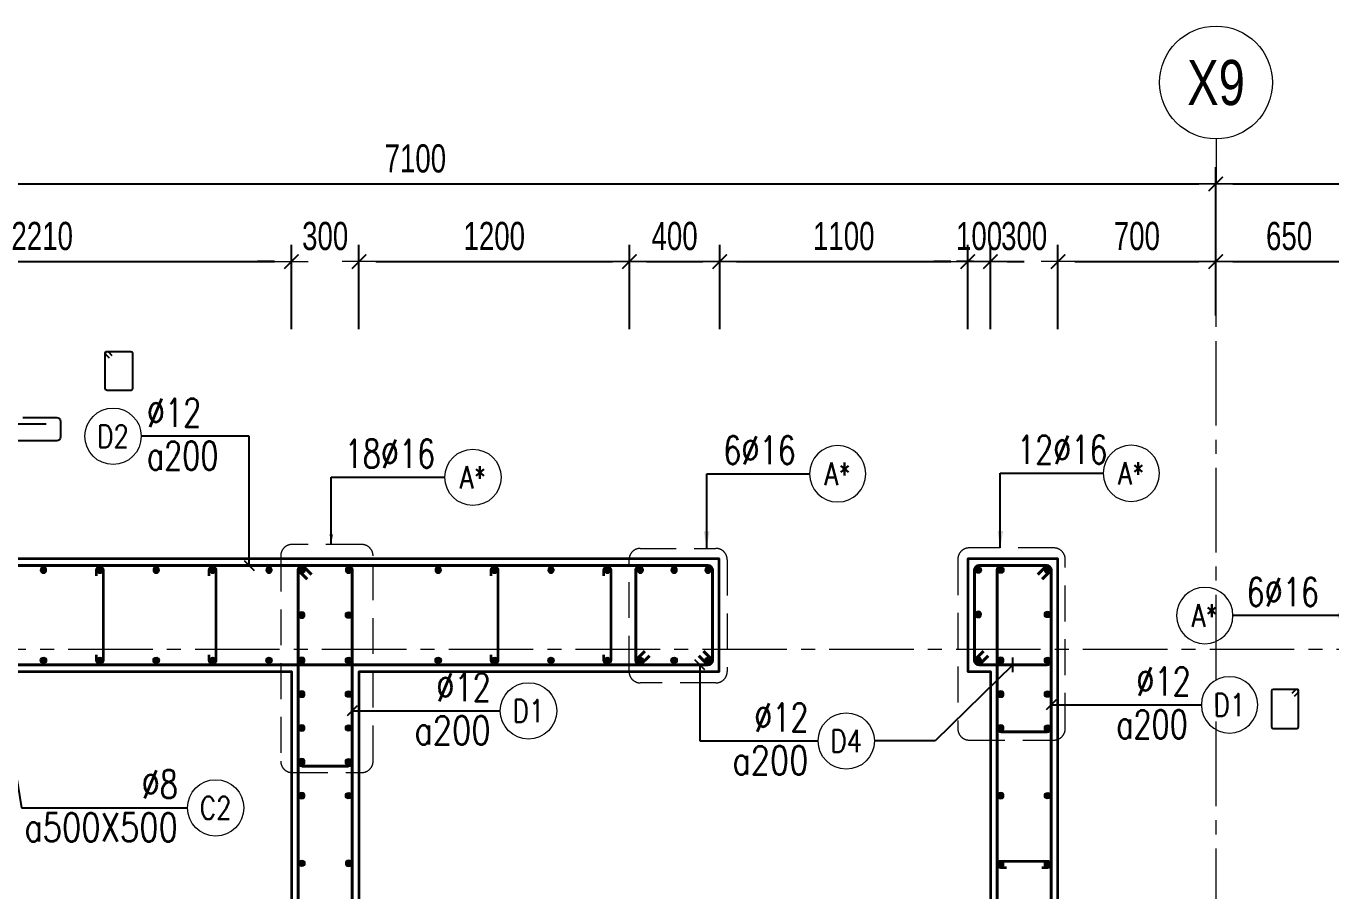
# Model space of a CAD drawing. Header units: millimetres. Extents: x 931337 to 1117500, y 19732 to 157199.
# Drawn here: x 1040356 to 1046142, y 115567 to 119401 of the extents above; entities that cross this region are included whole.
import ezdxf
from ezdxf.enums import TextEntityAlignment as Align

# ---------------------------------------------------------------- set-up
doc = ezdxf.new("R2010")
doc.units = ezdxf.units.MM
doc.header["$MEASUREMENT"] = 0
doc.linetypes.add('HIDDEN2', pattern=[4.7625, 3.175, -1.5875])
doc.linetypes.add('OF_Grid_1$0$CENTER2', pattern=[1.125, 0.75, -0.125, 0.125, -0.125])
doc.layers.get('0').update_dxf_attribs({"lineweight": 20})
doc.layers.get('Defpoints').update_dxf_attribs({"color": 151, "lineweight": 9})
for name, color, linetype, lineweight in [('KC-LEADER', 153, 'Continuous', 18), ('KC-THEP', 6, 'Continuous', 40), ('NDC_S_DIM', 1, 'Continuous', 15), ('NDC_S_HIDDEN', 8, 'HIDDEN2', 13), ('NDC_S_LEADER', 1, 'Continuous', 15), ('NDC_S_REBAR', 4, 'Continuous', 35), ('NDC_S_STIRRUP', 4, 'Continuous', 40), ('NDC_S_VN TEXT', 7, 'Continuous', 20), ('NDC_S_WALL', 6, 'Continuous', 35), ('OF_Grid_1$0$NDC_S_AXIS', 5, 'OF_Grid_1$0$CENTER2', 13), ('OF_Grid_1$0$NDC_S_SYMBOL', 1, 'Continuous', 15), ('OF_Grid_1$0$NDC_S_TEXT SYMBOL', 7, 'Continuous', 20)]:
    doc.layers.add(name, color=color, linetype=linetype, lineweight=lineweight)
doc.layers.add('Ligature', color=1, linetype='Continuous')
doc.styles.add('NDC_DIM', font='', dxfattribs={"width": 0.75})
doc.styles.add('NDC_EN TXT', font='romans.shx', dxfattribs={"width": 0.8})
doc.styles.add('OF_Grid_1$0$NDC_ANNO', font='', dxfattribs={"width": 0.8})
doc.styles.get('NDC_DIM').set_extended_font_data('Dotum')
doc.styles.get('OF_Grid_1$0$NDC_ANNO').set_extended_font_data('Dotum')
doc.dimstyles.new('NDC_dim_30', dxfattribs={"dimscale": 30, "dimtxt": 2.5, "dimasz": 1.5, "dimexe": 1.5, "dimexo": 2.5, "dimgap": 1, "dimtad": 1, "dimdec": 0, "dimzin": 0, "dimdsep": 46, "dimtxsty": 'NDC_DIM', "dimblk": 'DIMMARK', "dimcen": 0.09, "dimdle": 1.2, "dimclrd": 1, "dimclre": 1, "dimclrt": 3, "dimadec": 0, "dimazin": 0, "dimtfac": 1, "dimtdec": 0, "dimtix": 1, "dimtofl": 0, "dimtmove": 0, "dimatfit": 3, "dimfxl": 6, "dimfxlon": 1, "dimtolj": 1, "dimtzin": 0, "dimarcsym": 0})
doc.dimstyles.new('NDC_dim_50', dxfattribs={"dimscale": 50, "dimtxt": 2.5, "dimasz": 1.5, "dimexe": 1.5, "dimexo": 2.5, "dimgap": 1, "dimtad": 1, "dimdec": 0, "dimzin": 0, "dimdsep": 46, "dimtxsty": 'NDC_DIM', "dimblk": 'DIMMARK', "dimcen": 0.09, "dimdle": 1.2, "dimclrd": 1, "dimclre": 1, "dimclrt": 3, "dimadec": 0, "dimazin": 0, "dimtfac": 1, "dimtdec": 0, "dimtix": 1, "dimtofl": 0, "dimtmove": 0, "dimatfit": 3, "dimfxl": 6, "dimfxlon": 1, "dimtolj": 1, "dimtzin": 0, "dimarcsym": 0})

# ---------------------------------------------------------------- blocks, each defined once
blk = doc.blocks.new('THEP')
at = {"layer": 'KC-LEADER', "color": 6}
blk.add_circle((0, 0), 14, dxfattribs=at)
at = {"layer": 'KC-THEP'}
for p, q in [((-14, 0), (14, 0)), ((9.9, 9.9), (-9.9, -9.9)), ((-9.9, 9.9), (9.9, -9.9)), ((0, 14), (0, -14))]:
    blk.add_line(p, q, dxfattribs=at)
blk = doc.blocks.new('DIMMARK')
at = {"layer": 'NDC_S_DIM', "color": 1}
blk.add_line((-1.5, 0), (1, 0), dxfattribs=at)
at = {"layer": 'NDC_S_DIM', "color": 2, "const_width": 0.1}
blk.add_lwpolyline([(-0.424, -0.424), (0.424, 0.424)], dxfattribs=at)
blk = doc.blocks.new('*U9')
blk.add_circle((2.5, 0), 2.5)
at = {"layer": 'NDC_S_VN TEXT', "color": 3, "style": 'NDC_EN TXT', "width": 0.75}
blk.add_attdef('DK2', text='', height=2.5, dxfattribs=at).set_placement((-0.85, 0.85), align=Align.RIGHT)
at = {"layer": 'NDC_S_VN TEXT', "color": 7, "style": 'NDC_EN TXT', "width": 0.8}
blk.add_attdef('SH3', text='', height=2, dxfattribs=at).set_placement((2.5, 0), align=Align.MIDDLE)
blk = doc.blocks.new('*U10')
blk.add_circle((2.5, 0), 2.5)
at = {"layer": 'NDC_S_VN TEXT', "color": 3, "style": 'NDC_EN TXT'}
for tag, width, p in [('DK2', 0.75, (-0.85, 0.85)), ('KC2', 0.8, (-0.85, -2.97))]:
    blk.add_attdef(tag, text='', height=2.5, dxfattribs=dict(at, width=width)).set_placement(p, align=Align.RIGHT)
at = {"layer": 'NDC_S_VN TEXT', "color": 7, "style": 'NDC_EN TXT', "width": 0.8}
blk.add_attdef('SH3', text='', height=2, dxfattribs=at).set_placement((2.5, 0), align=Align.MIDDLE)
blk = doc.blocks.new('*U11')
blk.add_circle((-2.5, 0), 2.5)
at = {"layer": 'NDC_S_VN TEXT', "color": 3, "style": 'NDC_EN TXT', "width": 0.75}
for tag, p in [('DK1', (0.5, 0.85)), ('KC1', (0.5, -2.97))]:
    blk.add_attdef(tag, p, '', height=2.5, dxfattribs=at)
at = {"layer": 'NDC_S_VN TEXT', "color": 7, "style": 'NDC_EN TXT', "width": 0.8}
blk.add_attdef('SH2', text='', height=2, dxfattribs=at).set_placement((-2.5, 0), align=Align.MIDDLE)
blk = doc.blocks.new('*U13')
blk.add_circle((-2.5, 0), 2.5)
at = {"layer": 'NDC_S_VN TEXT', "color": 3, "style": 'NDC_EN TXT', "width": 0.75}
blk.add_attdef('DK1', (0.5, 0.85), '', height=2.5, dxfattribs=at)
at = {"layer": 'NDC_S_VN TEXT', "color": 7, "style": 'NDC_EN TXT', "width": 0.8}
blk.add_attdef('SH2', text='', height=2, dxfattribs=at).set_placement((-2.5, 0), align=Align.MIDDLE)
blk = doc.blocks.new('*D1083')
at = {"layer": 'Defpoints', "color": 0, "ltscale": 200, "transparency": 16777216}
for p in [(1041531.9, 118356.8), (1041531.9, 116539.1), (1039321.8, 116352.9)]:
    blk.add_point(p, dxfattribs=at)
at = {"layer": 'NDC_S_DIM', "color": 1, "lineweight": -2, "ltscale": 200, "transparency": 16777216}
for p, q in [((1039321.8, 118056.8), (1039321.8, 118431.8)), ((1041531.9, 118056.8), (1041531.9, 118431.8)), ((1039396.8, 118356.8), (1041456.9, 118356.8))]:
    blk.add_line(p, q, dxfattribs=at)
at = {"layer": 'NDC_S_DIM', "color": 1, "lineweight": -2, "ltscale": 200, "transparency": 16777216, "xscale": 75, "yscale": 75, "zscale": 75, "rotation": 180}
blk.add_blockref('DIMMARK', (1039321.8, 118356.8), dxfattribs=at)
at = {"layer": 'NDC_S_DIM', "color": 1, "lineweight": -2, "ltscale": 200, "transparency": 16777216, "xscale": 75, "yscale": 75, "zscale": 75}
blk.add_blockref('DIMMARK', (1041531.9, 118356.8), dxfattribs=at)
at = {"layer": 'NDC_S_DIM', "color": 3, "ltscale": 200, "transparency": 16777216, "insert": (1040426.9, 118469.4), "char_height": 125, "attachment_point": 5, "style": 'NDC_DIM'}
blk.add_mtext('\\A1;2210', dxfattribs=at)
blk = doc.blocks.new('*D1084')
at = {"layer": 'Defpoints', "color": 0, "ltscale": 200, "transparency": 16777216}
for p in [(1041831.9, 118356.8), (1041531.9, 116539.1), (1041831.9, 116539.1)]:
    blk.add_point(p, dxfattribs=at)
at = {"layer": 'NDC_S_DIM', "color": 1, "lineweight": -2, "ltscale": 200, "transparency": 16777216}
for p, q in [((1041531.9, 118056.8), (1041531.9, 118431.8)), ((1041831.9, 118056.8), (1041831.9, 118431.8)), ((1041456.9, 118356.8), (1041381.9, 118356.8)), ((1041906.9, 118356.8), (1041981.9, 118356.8))]:
    blk.add_line(p, q, dxfattribs=at)
at = {"layer": 'NDC_S_DIM', "color": 1, "lineweight": -2, "ltscale": 200, "transparency": 16777216, "xscale": 75, "yscale": 75, "zscale": 75}
blk.add_blockref('DIMMARK', (1041531.9, 118356.8), dxfattribs=at)
at = {"layer": 'NDC_S_DIM', "color": 1, "lineweight": -2, "ltscale": 200, "transparency": 16777216, "xscale": 75, "yscale": 75, "zscale": 75, "rotation": 180}
blk.add_blockref('DIMMARK', (1041831.9, 118356.8), dxfattribs=at)
at = {"layer": 'NDC_S_DIM', "color": 3, "ltscale": 200, "transparency": 16777216, "insert": (1041681.9, 118469.4), "char_height": 125, "attachment_point": 5, "style": 'NDC_DIM'}
blk.add_mtext('\\A1;300', dxfattribs=at)
blk = doc.blocks.new('*D1085')
at = {"layer": 'Defpoints', "color": 0, "ltscale": 200, "transparency": 16777216}
for p in [(1043031.6, 118356.8), (1043031.6, 116824.9), (1041831.9, 116539.1)]:
    blk.add_point(p, dxfattribs=at)
at = {"layer": 'NDC_S_DIM', "color": 1, "lineweight": -2, "ltscale": 200, "transparency": 16777216}
for p, q in [((1041831.9, 118056.8), (1041831.9, 118431.8)), ((1043031.6, 118056.8), (1043031.6, 118431.8)), ((1041906.9, 118356.8), (1042956.6, 118356.8))]:
    blk.add_line(p, q, dxfattribs=at)
at = {"layer": 'NDC_S_DIM', "color": 1, "lineweight": -2, "ltscale": 200, "transparency": 16777216, "xscale": 75, "yscale": 75, "zscale": 75, "rotation": 180}
blk.add_blockref('DIMMARK', (1041831.9, 118356.8), dxfattribs=at)
at = {"layer": 'NDC_S_DIM', "color": 1, "lineweight": -2, "ltscale": 200, "transparency": 16777216, "xscale": 75, "yscale": 75, "zscale": 75}
blk.add_blockref('DIMMARK', (1043031.6, 118356.8), dxfattribs=at)
at = {"layer": 'NDC_S_DIM', "color": 3, "ltscale": 200, "transparency": 16777216, "insert": (1042431.8, 118469.4), "char_height": 125, "attachment_point": 5, "style": 'NDC_DIM'}
blk.add_mtext('\\A1;1200', dxfattribs=at)
blk = doc.blocks.new('*D1086')
at = {"layer": 'Defpoints', "color": 0, "ltscale": 200, "transparency": 16777216}
for p in [(1043431.6, 118356.8), (1043031.6, 116824.9), (1043431.6, 116789.1)]:
    blk.add_point(p, dxfattribs=at)
at = {"layer": 'NDC_S_DIM', "color": 1, "lineweight": -2, "ltscale": 200, "transparency": 16777216}
for p, q in [((1043031.6, 118056.8), (1043031.6, 118431.8)), ((1043431.6, 118056.8), (1043431.6, 118431.8)), ((1043106.6, 118356.8), (1043356.6, 118356.8))]:
    blk.add_line(p, q, dxfattribs=at)
at = {"layer": 'NDC_S_DIM', "color": 1, "lineweight": -2, "ltscale": 200, "transparency": 16777216, "xscale": 75, "yscale": 75, "zscale": 75, "rotation": 180}
blk.add_blockref('DIMMARK', (1043031.6, 118356.8), dxfattribs=at)
at = {"layer": 'NDC_S_DIM', "color": 1, "lineweight": -2, "ltscale": 200, "transparency": 16777216, "xscale": 75, "yscale": 75, "zscale": 75}
blk.add_blockref('DIMMARK', (1043431.6, 118356.8), dxfattribs=at)
at = {"layer": 'NDC_S_DIM', "color": 3, "ltscale": 200, "transparency": 16777216, "insert": (1043231.6, 118469.4), "char_height": 125, "attachment_point": 5, "style": 'NDC_DIM'}
blk.add_mtext('\\A1;400', dxfattribs=at)
blk = doc.blocks.new('*D1087')
at = {"layer": 'Defpoints', "color": 0, "ltscale": 200, "transparency": 16777216}
for p in [(1044531.9, 118356.8), (1043431.6, 116789.1), (1044531.9, 116682.3)]:
    blk.add_point(p, dxfattribs=at)
at = {"layer": 'NDC_S_DIM', "color": 1, "lineweight": -2, "ltscale": 200, "transparency": 16777216}
for p, q in [((1043431.6, 118056.8), (1043431.6, 118431.8)), ((1044531.9, 118056.8), (1044531.9, 118431.8)), ((1043506.6, 118356.8), (1044456.9, 118356.8))]:
    blk.add_line(p, q, dxfattribs=at)
at = {"layer": 'NDC_S_DIM', "color": 1, "lineweight": -2, "ltscale": 200, "transparency": 16777216, "xscale": 75, "yscale": 75, "zscale": 75, "rotation": 180}
blk.add_blockref('DIMMARK', (1043431.6, 118356.8), dxfattribs=at)
at = {"layer": 'NDC_S_DIM', "color": 1, "lineweight": -2, "ltscale": 200, "transparency": 16777216, "xscale": 75, "yscale": 75, "zscale": 75}
blk.add_blockref('DIMMARK', (1044531.9, 118356.8), dxfattribs=at)
at = {"layer": 'NDC_S_DIM', "color": 3, "ltscale": 200, "transparency": 16777216, "insert": (1043981.8, 118469.4), "char_height": 125, "attachment_point": 5, "style": 'NDC_DIM'}
blk.add_mtext('\\A1;1100', dxfattribs=at)
blk = doc.blocks.new('*D1088')
at = {"layer": 'Defpoints', "color": 0, "ltscale": 200, "transparency": 16777216}
for p in [(1044631.9, 118356.8), (1044531.9, 116682.3), (1044631.9, 116539.1)]:
    blk.add_point(p, dxfattribs=at)
at = {"layer": 'NDC_S_DIM', "color": 1, "lineweight": -2, "ltscale": 200, "transparency": 16777216}
for p, q in [((1044531.9, 118056.8), (1044531.9, 118431.8)), ((1044631.9, 118056.8), (1044631.9, 118431.8)), ((1044456.9, 118356.8), (1044381.9, 118356.8)), ((1044706.9, 118356.8), (1044781.9, 118356.8))]:
    blk.add_line(p, q, dxfattribs=at)
at = {"layer": 'NDC_S_DIM', "color": 1, "lineweight": -2, "ltscale": 200, "transparency": 16777216, "xscale": 75, "yscale": 75, "zscale": 75}
blk.add_blockref('DIMMARK', (1044531.9, 118356.8), dxfattribs=at)
at = {"layer": 'NDC_S_DIM', "color": 1, "lineweight": -2, "ltscale": 200, "transparency": 16777216, "xscale": 75, "yscale": 75, "zscale": 75, "rotation": 180}
blk.add_blockref('DIMMARK', (1044631.9, 118356.8), dxfattribs=at)
at = {"layer": 'NDC_S_DIM', "color": 3, "ltscale": 200, "transparency": 16777216, "insert": (1044581.9, 118469.4), "char_height": 125, "attachment_point": 5, "style": 'NDC_DIM'}
blk.add_mtext('\\A1;100', dxfattribs=at)
blk = doc.blocks.new('*D1089')
at = {"layer": 'Defpoints', "color": 0, "ltscale": 200, "transparency": 16777216}
for p in [(1044931.9, 118356.8), (1044631.9, 116539.1), (1044931.9, 116539.1)]:
    blk.add_point(p, dxfattribs=at)
at = {"layer": 'NDC_S_DIM', "color": 1, "lineweight": -2, "ltscale": 200, "transparency": 16777216}
for p, q in [((1044631.9, 118056.8), (1044631.9, 118431.8)), ((1044931.9, 118056.8), (1044931.9, 118431.8)), ((1044556.9, 118356.8), (1044481.9, 118356.8)), ((1045006.9, 118356.8), (1045081.9, 118356.8))]:
    blk.add_line(p, q, dxfattribs=at)
at = {"layer": 'NDC_S_DIM', "color": 1, "lineweight": -2, "ltscale": 200, "transparency": 16777216, "xscale": 75, "yscale": 75, "zscale": 75}
blk.add_blockref('DIMMARK', (1044631.9, 118356.8), dxfattribs=at)
at = {"layer": 'NDC_S_DIM', "color": 1, "lineweight": -2, "ltscale": 200, "transparency": 16777216, "xscale": 75, "yscale": 75, "zscale": 75, "rotation": 180}
blk.add_blockref('DIMMARK', (1044931.9, 118356.8), dxfattribs=at)
at = {"layer": 'NDC_S_DIM', "color": 3, "ltscale": 200, "transparency": 16777216, "insert": (1044781.9, 118469.4), "char_height": 125, "attachment_point": 5, "style": 'NDC_DIM'}
blk.add_mtext('\\A1;300', dxfattribs=at)
blk = doc.blocks.new('*D1097')
at = {"layer": 'Defpoints', "color": 0, "ltscale": 200, "transparency": 16777216}
for p in [(1045631.7, 118700.8), (1045631.7, 117993.1), (1038531.9, 117897.8)]:
    blk.add_point(p, dxfattribs=at)
at = {"layer": 'NDC_S_DIM', "color": 1, "lineweight": -2, "ltscale": 200, "transparency": 16777216}
for p, q in [((1038531.9, 118400.8), (1038531.9, 118775.8)), ((1045631.7, 118400.8), (1045631.7, 118775.8)), ((1038606.9, 118700.8), (1045556.7, 118700.8))]:
    blk.add_line(p, q, dxfattribs=at)
at = {"layer": 'NDC_S_DIM', "color": 1, "lineweight": -2, "ltscale": 200, "transparency": 16777216, "xscale": 75, "yscale": 75, "zscale": 75, "rotation": 180}
blk.add_blockref('DIMMARK', (1038531.9, 118700.8), dxfattribs=at)
at = {"layer": 'NDC_S_DIM', "color": 1, "lineweight": -2, "ltscale": 200, "transparency": 16777216, "xscale": 75, "yscale": 75, "zscale": 75}
blk.add_blockref('DIMMARK', (1045631.7, 118700.8), dxfattribs=at)
at = {"layer": 'NDC_S_DIM', "color": 3, "ltscale": 200, "transparency": 16777216, "insert": (1042081.8, 118813.4), "char_height": 125, "attachment_point": 5, "style": 'NDC_DIM'}
blk.add_mtext('\\A1;7100', dxfattribs=at)
blk = doc.blocks.new('*U87')
at = {"layer": 'OF_Grid_1$0$NDC_S_SYMBOL'}
blk.add_line((0, 5), (0, 9), dxfattribs=at)
blk.add_circle((0, 0), 5, dxfattribs=at)
at = {"layer": 'OF_Grid_1$0$NDC_S_TEXT SYMBOL', "color": 7, "style": 'OF_Grid_1$0$NDC_ANNO', "width": 0.8}
blk.add_attdef('GRID', text='', height=4, dxfattribs=at).set_placement((0, 0), align=Align.MIDDLE)
blk = doc.blocks.new('*D1060')
at = {"layer": 'Defpoints', "color": 0, "ltscale": 200, "transparency": 16777216}
for p in [(1045631.7, 118356.8), (1045631.7, 117993.1), (1044931.9, 116539.1)]:
    blk.add_point(p, dxfattribs=at)
at = {"layer": 'NDC_S_DIM', "color": 1, "lineweight": -2, "ltscale": 200, "transparency": 16777216}
for p, q in [((1044931.9, 118056.8), (1044931.9, 118431.8)), ((1045631.7, 118118.1), (1045631.7, 118431.8)), ((1045006.9, 118356.8), (1045556.7, 118356.8))]:
    blk.add_line(p, q, dxfattribs=at)
at = {"layer": 'NDC_S_DIM', "color": 1, "lineweight": -2, "ltscale": 200, "transparency": 16777216, "xscale": 75, "yscale": 75, "zscale": 75, "rotation": 180}
blk.add_blockref('DIMMARK', (1044931.9, 118356.8), dxfattribs=at)
at = {"layer": 'NDC_S_DIM', "color": 1, "lineweight": -2, "ltscale": 200, "transparency": 16777216, "xscale": 75, "yscale": 75, "zscale": 75}
blk.add_blockref('DIMMARK', (1045631.7, 118356.8), dxfattribs=at)
at = {"layer": 'NDC_S_DIM', "color": 3, "ltscale": 200, "transparency": 16777216, "insert": (1045281.8, 118469.4), "char_height": 125, "attachment_point": 5, "style": 'NDC_DIM'}
blk.add_mtext('\\A1;700', dxfattribs=at)
blk = doc.blocks.new('*D1061')
at = {"layer": 'Defpoints', "color": 0, "ltscale": 200, "transparency": 16777216}
for p in [(1046281.9, 118356.8), (1046281.9, 118063.5), (1045631.7, 117993.1)]:
    blk.add_point(p, dxfattribs=at)
at = {"layer": 'NDC_S_DIM', "color": 1, "lineweight": -2, "ltscale": 200, "transparency": 16777216}
for p, q in [((1045631.7, 118118.1), (1045631.7, 118431.8)), ((1046281.9, 118188.5), (1046281.9, 118431.8)), ((1045706.7, 118356.8), (1046206.9, 118356.8))]:
    blk.add_line(p, q, dxfattribs=at)
at = {"layer": 'NDC_S_DIM', "color": 1, "lineweight": -2, "ltscale": 200, "transparency": 16777216, "xscale": 75, "yscale": 75, "zscale": 75, "rotation": 180}
blk.add_blockref('DIMMARK', (1045631.7, 118356.8), dxfattribs=at)
at = {"layer": 'NDC_S_DIM', "color": 1, "lineweight": -2, "ltscale": 200, "transparency": 16777216, "xscale": 75, "yscale": 75, "zscale": 75}
blk.add_blockref('DIMMARK', (1046281.9, 118356.8), dxfattribs=at)
at = {"layer": 'NDC_S_DIM', "color": 3, "ltscale": 200, "transparency": 16777216, "insert": (1045956.8, 118469.4), "char_height": 125, "attachment_point": 5, "style": 'NDC_DIM'}
blk.add_mtext('\\A1;650', dxfattribs=at)
blk = doc.blocks.new('*D1062')
at = {"layer": 'Defpoints', "color": 0, "ltscale": 200, "transparency": 16777216}
for p in [(1050931.7, 118700.8), (1045631.7, 117993.1), (1050931.7, 117039.1)]:
    blk.add_point(p, dxfattribs=at)
at = {"layer": 'NDC_S_DIM', "color": 1, "lineweight": -2, "ltscale": 200, "transparency": 16777216}
for p, q in [((1045631.7, 118400.8), (1045631.7, 118775.8)), ((1050931.7, 118400.8), (1050931.7, 118775.8)), ((1045706.7, 118700.8), (1050856.7, 118700.8))]:
    blk.add_line(p, q, dxfattribs=at)
at = {"layer": 'NDC_S_DIM', "color": 1, "lineweight": -2, "ltscale": 200, "transparency": 16777216, "xscale": 75, "yscale": 75, "zscale": 75, "rotation": 180}
blk.add_blockref('DIMMARK', (1045631.7, 118700.8), dxfattribs=at)
at = {"layer": 'NDC_S_DIM', "color": 1, "lineweight": -2, "ltscale": 200, "transparency": 16777216, "xscale": 75, "yscale": 75, "zscale": 75}
blk.add_blockref('DIMMARK', (1050931.7, 118700.8), dxfattribs=at)
at = {"layer": 'NDC_S_DIM', "color": 3, "ltscale": 200, "transparency": 16777216, "insert": (1048281.7, 118813.4), "char_height": 125, "attachment_point": 5, "style": 'NDC_DIM'}
blk.add_mtext('\\A1;5300', dxfattribs=at)

msp = doc.modelspace()

# ---------------------------------------------------------------- linework, layer by layer
at = {"layer": 'Ligature'}
for points in [[(1040724.853, 117928.903), (1040708.887, 117944.869, -0.66817864), (1040714.66, 117958.807), (1040819.289, 117958.807, -0.41421356), (1040827.454, 117950.642), (1040827.454, 117793.535, -0.41421356), (1040819.289, 117785.37), (1040714.66, 117785.37, -0.41421356), (1040706.495, 117793.535), (1040706.495, 117950.642, -0.66817864), (1040720.433, 117956.416), (1040736.399, 117940.45)], [(1045980.796, 116430.488), (1045996.762, 116446.454, 0.66817864), (1045990.989, 116460.392), (1045886.36, 116460.392, 0.41421356), (1045878.195, 116452.228), (1045878.195, 116295.12, 0.41421356), (1045886.36, 116286.955), (1045990.989, 116286.955, 0.41421356), (1045999.154, 116295.12), (1045999.154, 116452.228, 0.66817864), (1045985.216, 116458.001), (1045969.25, 116442.035)]]:
    msp.add_lwpolyline(points, format="xyb", dxfattribs=at)
at = {"layer": 'Ligature', "elevation": 0.03}
for points in [[(1040340.888, 117665.962), (1040491.108, 117665.962, -0.41421356), (1040508.711, 117648.359), (1040508.711, 117579.237, -0.41421356), (1040491.108, 117561.634), (1040002.941, 117561.634)], [(1040444.505, 117635.906), (1039932.837, 117635.906, 0.41421356), (1039915.233, 117618.303), (1039915.233, 117549.182, 0.41421356), (1039932.837, 117531.579), (1040083.056, 117531.579)]]:
    msp.add_lwpolyline(points, format="xyb", dxfattribs=at)
at = {"layer": 'NDC_S_HIDDEN', "ltscale": 50}
for points in [[(1041844.305, 117102.458), (1041534.861, 117102.458, 0.41421356), (1041484.861, 117052.458), (1041484.861, 116141.513, 0.41421356), (1041534.861, 116091.513), (1041844.305, 116091.513, 0.41421356), (1041894.305, 116141.513), (1041894.305, 117052.458, 0.41421356)], [(1043079.595, 117085.215), (1043414.819, 117085.215, -0.41421356), (1043464.819, 117035.215), (1043464.819, 116539.057, -0.41421356), (1043414.819, 116489.057), (1043079.595, 116489.057, -0.41421356), (1043029.595, 116539.057), (1043029.595, 117035.215, -0.41421356)], [(1044913.822, 117087.203), (1044537.785, 117087.203, 0.41421356), (1044487.785, 117037.203), (1044487.785, 116285.445, 0.41421356), (1044537.785, 116235.445), (1044913.822, 116235.445, 0.41421356), (1044963.822, 116285.445), (1044963.822, 117037.203, 0.41421356)]]:
    msp.add_lwpolyline(points, format="xyb", close=True, dxfattribs=at)
at = {"layer": 'NDC_S_REBAR'}
for points in [[(1040667.565, 116964.057), (1040667.565, 116989.057, -1), (1040697.565, 116989.057), (1040697.565, 116589.057, -1), (1040667.565, 116589.057), (1040667.565, 116614.057)], [(1041167.565, 116964.057), (1041167.565, 116989.057, -1), (1041197.565, 116989.057), (1041197.565, 116589.057, -1), (1041167.565, 116589.057), (1041167.565, 116614.057)], [(1042418.107, 116964.057), (1042418.107, 116989.057, -1), (1042448.107, 116989.057), (1042448.107, 116589.057, -1), (1042418.107, 116589.057), (1042418.107, 116614.057)], [(1042918.107, 116964.057), (1042918.107, 116989.057, -1), (1042948.107, 116989.057), (1042948.107, 116589.057, -1), (1042918.107, 116589.057), (1042918.107, 116614.057)], [(1044703.423, 115669.139), (1044678.423, 115669.139, -1), (1044678.423, 115699.139), (1044885.447, 115699.139, -1), (1044885.447, 115669.139), (1044860.447, 115669.139)]]:
    msp.add_lwpolyline(points, format="xyb", dxfattribs=at)
at = {"layer": 'NDC_S_STIRRUP'}
for points in [[(1043339.595, 116609.057), (1043379.595, 116569.057, 0.41421356), (1043399.595, 116589.057), (1043399.595, 116989.057, 0.41421356), (1043379.595, 117009.057), (1038581.935, 117009.057, 0.41421356), (1038561.935, 116989.057), (1038561.935, 116589.057, 0.41421356), (1038581.935, 116569.057), (1043379.595, 116569.057, 0.41421356), (1043399.595, 116589.057), (1043359.595, 116629.057)], [(1041601.935, 104729.057), (1041561.935, 104689.057, 0.41421356), (1041581.935, 104669.057), (1041781.935, 104669.057, 0.41421356), (1041801.935, 104689.057), (1041801.935, 116989.057, 0.41421356), (1041781.935, 117009.057), (1041581.935, 117009.057, 0.41421356), (1041561.935, 116989.057), (1041561.935, 104689.057, 0.41421356), (1041581.935, 104669.057), (1041621.935, 104709.057)], [(1041601.935, 116949.057), (1041561.935, 116989.057, -0.41421356), (1041581.935, 117009.057), (1041781.935, 117009.057, -0.41421356), (1041801.935, 116989.057), (1041801.935, 116140.447, -0.41421356), (1041781.935, 116120.447), (1041581.935, 116120.447, -0.41421356), (1041561.935, 116140.447), (1041561.935, 116989.057, -0.41421356), (1041581.935, 117009.057), (1041621.935, 116969.057)], [(1043099.595, 116629.057), (1043059.595, 116589.057, 0.41421356), (1043079.595, 116569.057), (1043379.595, 116569.057, 0.41421356), (1043399.595, 116589.057), (1043399.595, 116989.057, 0.41421356), (1043379.595, 117009.057), (1043079.595, 117009.057, 0.41421356), (1043059.595, 116989.057), (1043059.595, 116589.057, 0.41421356), (1043079.595, 116569.057), (1043119.595, 116609.057)], [(1044621.935, 116609.057), (1044581.935, 116569.057, -0.41421356), (1044561.935, 116589.057), (1044561.935, 116989.057, -0.41421356), (1044581.935, 117009.057), (1044881.935, 117009.057, -0.41421356), (1044901.935, 116989.057), (1044901.935, 116589.057, -0.41421356), (1044881.935, 116569.057), (1044581.935, 116569.057, -0.41421356), (1044561.935, 116589.057), (1044601.935, 116629.057)], [(1044861.935, 116949.057), (1044901.935, 116989.057, 0.41421356), (1044881.935, 117009.057), (1044681.935, 117009.057, 0.41421356), (1044661.935, 116989.057), (1044661.935, 116291.617, 0.41421356), (1044681.935, 116271.617), (1044881.935, 116271.617, 0.41421356), (1044901.935, 116291.617), (1044901.935, 116989.057, 0.41421356), (1044881.935, 117009.057), (1044841.935, 116969.057)], [(1044861.935, 104729.057), (1044901.935, 104689.057, -0.41421356), (1044881.935, 104669.057), (1044681.935, 104669.057, -0.41421356), (1044661.935, 104689.057), (1044661.935, 116989.057, -0.41421356), (1044681.935, 117009.057), (1044881.935, 117009.057, -0.41421356), (1044901.935, 116989.057), (1044901.935, 104689.057, -0.41421356), (1044881.935, 104669.057), (1044841.935, 104709.057)]]:
    msp.add_lwpolyline(points, format="xyb", dxfattribs=at)
at = {"layer": 'NDC_S_WALL'}
msp.add_lwpolyline([(1044931.935, 107639.057), (1044931.935, 117039.057), (1044931.935, 117039.057), (1044531.935, 117039.057), (1044531.935, 117039.057), (1044531.935, 116539.057), (1044531.935, 116539.057), (1044631.935, 116539.057), (1044631.935, 114339.057), (1041831.935, 114339.057), (1041831.935, 116539.057), (1041831.935, 116539.057), (1043429.595, 116539.057), (1043429.595, 116539.057), (1043429.595, 117039.057), (1043429.595, 117039.057), (1038531.935, 117039.057), (1038531.935, 115889.057), (1038831.935, 115889.057), (1038831.935, 116539.057), (1041531.935, 116539.057), (1041531.935, 116539.057), (1041531.935, 105139.057)], dxfattribs=at)
at = {"layer": 'OF_Grid_1$0$NDC_S_AXIS', "ltscale": 500}
for p, q in [((1045632.735, 103004.688), (1045632.735, 118700.803)), ((1036604.756, 116639.057), (1052455.08, 116639.057))]:
    msp.add_line(p, q, dxfattribs=at)

# ---------------------------------------------------------------- block references
at = {"layer": 'KC-THEP', "xscale": -1}
for p, rotation in [((1040432.565, 116989.057), 170.331435563619), ((1040682.565, 116989.057), 170.331435563619), ((1040932.565, 116989.057), 170.331435563619), ((1041182.565, 116989.057), 170.331435563619), ((1041432.565, 116989.057), 170.331435563619), ((1041785.447, 116989.057), 170.331435563619), ((1042183.107, 116989.057), 170.331435563619), ((1042433.107, 116989.057), 170.331435563619), ((1042683.107, 116989.057), 170.331435563619), ((1042933.107, 116989.057), 170.331435563619), ((1043079.595, 116989.057), 170.331435563619), ((1043229.595, 116989.057), 170.331435563619), ((1043379.595, 116989.057), 170.331435563619), ((1044885.447, 116989.057), 170.331435563619), ((1041578.423, 116789.543), 350.3314355636191), ((1044578.423, 116792.366), 350.3314355636191), ((1041578.423, 116589.057), 350.3314355636191), ((1044578.423, 116589.057), 350.3314355636191), ((1044678.423, 116589.057), 350.3314355636191), ((1041578.423, 116439.057), 350.3314355636191), ((1044678.423, 116439.057), 350.3314355636191), ((1041578.423, 116289.057), 350.3314355636191), ((1044678.423, 116289.057), 350.3314355636191), ((1041578.423, 116139.057), 350.3314355636191), ((1041578.423, 115989.057), 350.3314355636191), ((1044678.423, 115989.057), 350.3314355636191), ((1041785.447, 115689.057), 170.331435563619), ((1044678.423, 115684.139), 350.3314355636191)]:
    msp.add_blockref('THEP', p, dxfattribs=dict(at, rotation=rotation))
at = {"layer": 'KC-THEP'}
for p, rotation in [((1041578.423, 116989.057), 189.6685644363809), ((1044578.423, 116989.057), 189.6685644363809), ((1044678.423, 116989.057), 189.6685644363809), ((1041785.447, 116789.543), 9.66856443638095), ((1044885.447, 116792.366), 9.66856443638095), ((1040432.565, 116589.057), 9.66856443638095), ((1040682.565, 116589.057), 9.66856443638095), ((1040932.565, 116589.057), 9.66856443638095), ((1041182.565, 116589.057), 9.66856443638095), ((1041432.565, 116589.057), 9.66856443638095), ((1041785.447, 116589.057), 9.66856443638095), ((1042183.107, 116589.057), 9.668564436380946), ((1042433.107, 116589.057), 9.668564436380946), ((1042683.107, 116589.057), 9.668564436380946), ((1042933.107, 116589.057), 9.668564436380946), ((1043079.595, 116589.057), 9.668564436380946), ((1043229.595, 116589.057), 9.668564436380946), ((1043379.595, 116589.057), 9.668564436380946), ((1044885.447, 116589.057), 9.66856443638095), ((1041785.447, 116439.057), 9.66856443638095), ((1044885.447, 116439.057), 9.66856443638095), ((1041785.447, 116289.057), 9.66856443638095), ((1044885.447, 116289.057), 9.66856443638095), ((1041785.447, 116139.057), 9.66856443638095), ((1041785.447, 115989.057), 9.66856443638095), ((1044885.447, 115989.057), 9.66856443638095), ((1041578.423, 115689.057), 189.6685644363809), ((1044885.447, 115684.139), 9.66856443638095)]:
    msp.add_blockref('THEP', p, dxfattribs=dict(at, rotation=rotation))
at = {"layer": 'NDC_S_VN TEXT', "xscale": 50, "yscale": 50, "zscale": 50}
for name, p, values in [('*U11', (1040866.122, 117582.272), {'SH2': 'D2', 'DK1': '%%C12', 'KC1': 'a200'}), ('*U9', (1042212.388, 117400.347), {'SH3': 'A*', 'DK2': '18%%C16'}), ('*U10', (1042458.689, 116364.871), {'SH3': 'D1', 'DK2': '%%C12', 'KC2': 'a200'}), ('*U10', (1043868.025, 116231.358), {'SH3': 'D4', 'DK2': '%%C12', 'KC2': 'a200'}), ('*U10', (1041071.204, 115934.856), {'SH3': 'C2', 'DK2': '%%c8', 'KC2': 'a500X500'})]:
    msp.add_blockref(name, p, dxfattribs=at).add_auto_attribs(values)
at = {"layer": 'NDC_S_VN TEXT'}
ref = msp.add_blockref('*U13', (1043829.738, 117416.048), dxfattribs=dict(at, xscale=-50, yscale=50, zscale=50))
ref.add_attrib('SH2', 'A*', dxfattribs={"color": 7, "height": 100, "style": 'NDC_EN TXT', "width": 0.8}).set_placement((1043954.738, 117416.048), align=Align.MIDDLE)
ref.add_attrib('DK1', '6%%C16', (1043447.595, 117458.323), dxfattribs={"color": 3, "height": 125, "style": 'NDC_EN TXT', "width": 0.75})
ref = msp.add_blockref('*U13', (1045132.057, 117418.035), dxfattribs=dict(at, xscale=-50, yscale=50, zscale=50))
ref.add_attrib('SH2', 'A*', dxfattribs={"color": 7, "height": 100, "style": 'NDC_EN TXT', "width": 0.8}).set_placement((1045257.057, 117418.035), align=Align.MIDDLE)
ref.add_attrib('DK1', '12%%C16', (1044749.915, 117460.311), dxfattribs={"color": 3, "height": 125, "style": 'NDC_EN TXT', "width": 0.75})
ref = msp.add_blockref('*U9', (1045707.878, 116787.317), dxfattribs=dict(at, xscale=-50, yscale=50, zscale=50))
ref.add_attrib('SH3', 'A*', dxfattribs={"color": 7, "height": 100, "style": 'NDC_EN TXT', "width": 0.8}).set_placement((1045582.878, 116787.317), align=Align.MIDDLE)
ref.add_attrib('DK2', '6%%C16', dxfattribs={"color": 3, "height": 125, "style": 'NDC_EN TXT', "width": 0.75}).set_placement((1046089.663, 116829.593), align=Align.RIGHT)
ref = msp.add_blockref('*U11', (1045567.872, 116391.489), dxfattribs=dict(at, xscale=-50, yscale=50, zscale=50))
ref.add_attrib('SH2', 'D1', dxfattribs={"color": 7, "height": 100, "style": 'NDC_EN TXT', "width": 0.8}).set_placement((1045692.872, 116391.489), align=Align.MIDDLE)
ref.add_attrib('DK1', '%%C12', (1045279.479, 116433.765), dxfattribs={"color": 3, "height": 125, "style": 'NDC_EN TXT', "width": 0.75})
ref.add_attrib('KC1', 'a200', (1045190.194, 116242.862), dxfattribs={"color": 3, "height": 125, "style": 'NDC_EN TXT', "width": 0.75})
at = {"layer": 'OF_Grid_1$0$NDC_S_AXIS'}
ref = msp.add_blockref('*U87', (1045632.735, 119150.803), dxfattribs=dict(at, xscale=50, yscale=50, zscale=50, rotation=180))
ref.add_attrib('GRID', 'X9', dxfattribs={"layer": 'OF_Grid_1$0$NDC_S_TEXT SYMBOL', "color": 7, "height": 200, "style": 'OF_Grid_1$0$NDC_ANNO', "width": 0.8}).set_placement((1045632.735, 119150.803), align=Align.MIDDLE)

# ---------------------------------------------------------------- dimensions: what is measured, and where the dimension line sits
at = {"layer": 'NDC_S_DIM', "ltscale": 200}
for base, p1, p2, picture, middle in [((1045631.735, 118700.803), (1038531.935, 117897.832), (1045631.735, 117993.099), '*D1097', (1042081.835, 118813.388)), ((1050931.735, 118700.803), (1045631.735, 117993.099), (1050931.735, 117039.057), '*D1062', (1048281.735, 118813.388)), ((1041531.935, 118356.809), (1039321.776, 116352.921), (1041531.935, 116539.057), '*D1083', (1040426.855, 118469.393)), ((1041831.935, 118356.809), (1041531.935, 116539.057), (1041831.935, 116539.057), '*D1084', (1041681.935, 118469.393)), ((1043031.595, 118356.809), (1041831.935, 116539.057), (1043031.595, 116824.872), '*D1085', (1042431.765, 118469.393)), ((1043431.595, 118356.809), (1043031.595, 116824.872), (1043431.595, 116789.057), '*D1086', (1043231.595, 118469.393)), ((1044531.935, 118356.809), (1043431.595, 116789.057), (1044531.935, 116682.294), '*D1087', (1043981.765, 118469.393)), ((1044631.935, 118356.809), (1044531.935, 116682.294), (1044631.935, 116539.057), '*D1088', (1044581.935, 118469.393)), ((1044931.935, 118356.809), (1044631.935, 116539.057), (1044931.935, 116539.057), '*D1089', (1044781.935, 118469.393)), ((1045631.735, 118356.809), (1044931.935, 116539.057), (1045631.735, 117993.099), '*D1060', (1045281.835, 118469.393)), ((1046281.935, 118356.809), (1045631.735, 117993.099), (1046281.935, 118063.475), '*D1061', (1045956.835, 118469.393))]:
    dim = msp.add_linear_dim(base=base, p1=p1, p2=p2, dimstyle='NDC_dim_50', override={"dimtmove": 1}, dxfattribs=at)
    dim.commit()
    dim.dimension.update_dxf_attribs({"geometry": picture, "text_midpoint": middle})

# ---------------------------------------------------------------- leaders
at = {"layer": 'NDC_S_LEADER'}
for points, dimstyle, override in [([(1041344.584, 117009.057), (1041344.584, 117582.272), (1040866.122, 117582.272)], 'NDC_dim_30', {"dimtad": 0, "dimldrblk": 'Oblique'}), ([(1043373.853, 117085.215), (1043373.853, 117416.048), (1043829.738, 117416.048)], 'NDC_dim_50', {"dimtad": 0}), ([(1044676.172, 117087.203), (1044676.172, 117418.035), (1045132.057, 117418.035)], 'NDC_dim_50', {"dimtad": 0}), ([(1041708.66, 117102.458), (1041708.66, 117400.347), (1042212.388, 117400.347)], 'NDC_dim_30', {"dimtad": 0}), ([(1040197.565, 116780.961), (1040335.175, 115934.856), (1041071.204, 115934.856)], 'NDC_dim_30', {"dimtad": 0, "dimldrblk": 'Oblique'}), ([(1046246.711, 116787.136), (1045707.878, 116787.136)], 'NDC_dim_50', {"dimgap": 1, "dimtad": 0}), ([(1043343.543, 116569.057), (1043343.543, 116231.358), (1043868.025, 116231.358)], 'NDC_dim_30', {"dimtad": 0, "dimldrblk": 'Oblique'}), ([(1044731.935, 116569.057), (1044387.69, 116232.237), (1044118.025, 116231.358)], 'NDC_dim_30', {"dimtad": 0, "dimldrblk": 'Oblique'}), ([(1041801.935, 116364.871), (1042458.689, 116364.871)], 'NDC_dim_30', {"dimtad": 0, "dimldrblk": 'Oblique'}), ([(1044901.935, 116391.489), (1045569.947, 116391.489)], 'NDC_dim_30', {"dimtad": 0, "dimldrblk": 'Oblique'})]:
    msp.add_leader(points, dimstyle=dimstyle, override=override, dxfattribs=at)

doc.saveas('drawing.dxf')
